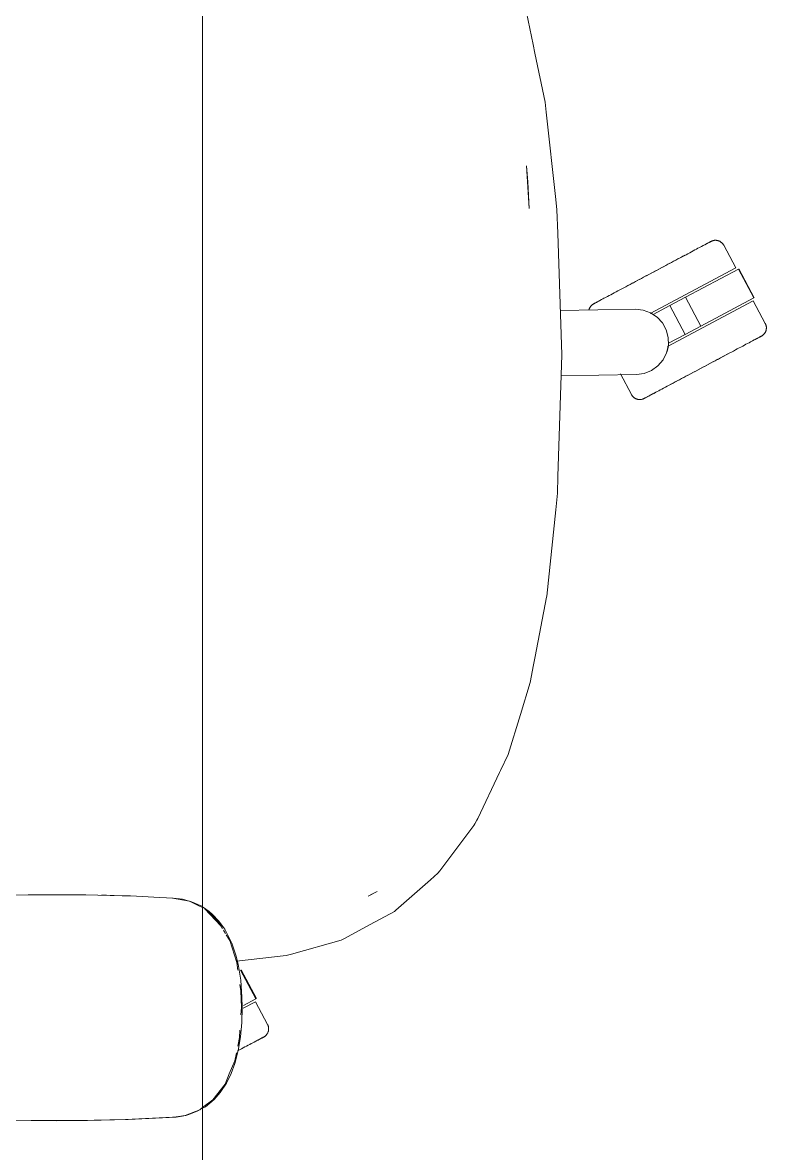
# Model space of a CAD drawing. Header units: millimetres. Extents: x 79795 to 317870, y -36033 to 97293.
# Drawn here: x 185975.7 to 186294.5, y 12484.4 to 12969.3 of the extents above; entities that cross this region are included whole.
import ezdxf

# ---------------------------------------------------------------- set-up
doc = ezdxf.new("R2010")
doc.units = ezdxf.units.MM
doc.header["$MEASUREMENT"] = 0
doc.layers.add('G-IMPT', color=8, linetype='CONTINUOUS', lineweight=9)
doc.layers.add('I-FURN', color=8, linetype='CONTINUOUS', lineweight=9)

msp = doc.modelspace()

# ---------------------------------------------------------------- linework, layer by layer
at = {"layer": 'G-IMPT'}
for p, q in [((186194.56, 12959.84), (186191.69, 12973.66)), ((186195.32, 12956.16), (186194.56, 12959.84)), ((186195.32, 12956.16), (186199.67, 12935.21)), ((186199.67, 12935.21), (186200.16, 12930.8)), ((186204.29, 12893.35), (186200.16, 12930.8)), ((186191.64, 12907.79), (186192.25, 12900.85)), ((186192.89, 12889.51), (186191.64, 12907.79)), ((186192.89, 12889.51), (186192.25, 12900.85)), ((186204.29, 12893.35), (186204.77, 12888.98)), ((186205.09, 12879.04), (186204.77, 12888.98)), ((186205.09, 12879.04), (186206.8, 12826.86)), ((186206.8, 12826.86), (186205.18, 12774.69)), ((186205.18, 12774.69), (186204.96, 12767.43)), ((186204.22, 12760.36), (186204.96, 12767.43)), ((186200.4, 12723.37), (186204.22, 12760.36)), ((186195.45, 12697.53), (186200.31, 12722.91)), ((186200.4, 12723.37), (186200.31, 12722.91)), ((186193.28, 12686.26), (186194.74, 12693.87)), ((186195.45, 12697.53), (186194.74, 12693.87)), ((186189.09, 12672.66), (186193.28, 12686.26)), ((186183.77, 12655.39), (186189.09, 12672.66)), ((186183.77, 12655.39), (186180.58, 12648.62)), ((186170.88, 12628.06), (186180.15, 12647.7)), ((186180.15, 12647.7), (186180.58, 12648.62)), ((186169.06, 12625.01), (186169.52, 12625.78)), ((186169.52, 12625.78), (186170.46, 12627.35)), ((186170.88, 12628.06), (186170.46, 12627.35)), ((186169.06, 12625.01), (186154.49, 12605.51)), ((186150.5, 12601.67), (186135.72, 12588.65)), ((186150.5, 12601.67), (186153.76, 12604.54)), ((186154.49, 12605.51), (186153.76, 12604.54)), ((186127.75, 12596.68), (186123.86, 12594.72)), ((186127.75, 12596.68), (186125.45, 12595.5)), ((185978.05, 12595.26), (185965.74, 12594.97)), ((185978.05, 12595.26), (185983.52, 12595.33)), ((185998.23, 12595.34), (185983.52, 12595.33)), ((186002.74, 12595.29), (185998.23, 12595.34)), ((186002.74, 12595.29), (186018.41, 12594.91)), ((186009.47, 12595.11), (186011.69, 12595.11)), ((186015.01, 12594.97), (186011.69, 12595.11)), ((186018.41, 12594.91), (186021.96, 12594.79)), ((186034.52, 12594.17), (186021.96, 12594.79)), ((186034.52, 12594.17), (186040.18, 12593.89)), ((186047.3, 12592.52), (186039.96, 12593.89)), ((186040.18, 12593.89), (186044.19, 12593.39)), ((186044.19, 12593.39), (186048.14, 12592.32)), ((186051.56, 12590.42), (186047.3, 12592.52)), ((186052.47, 12590.34), (186048.14, 12592.32)), ((186125.45, 12595.5), (186123.86, 12594.72)), ((186051.56, 12590.42), (186052.83, 12589.79)), ((186052.83, 12590.09), (186055.69, 12588.13)), ((186053.8, 12589.31), (186056.21, 12587.08)), ((186060.7, 12581.92), (186053.8, 12589.31)), ((186059.51, 12584.01), (186053.8, 12589.31)), ((186057.01, 12587), (186055.69, 12588.13)), ((186059.29, 12583.54), (186056.21, 12587.08)), ((186057.01, 12587), (186059.88, 12583.95)), ((186124.62, 12582.48), (186135.05, 12588.07)), ((186135.72, 12588.65), (186135.05, 12588.07)), ((186060.7, 12581.92), (186059.42, 12583.39)), ((186061.39, 12580.85), (186059.51, 12584.01)), ((186059.88, 12583.95), (186062.32, 12580.5)), ((186113.38, 12576.47), (186124.62, 12582.48)), ((186062.72, 12578.63), (186061.86, 12580.07)), ((186063.13, 12579.12), (186062.32, 12580.5)), ((186064.47, 12575.71), (186063, 12578.16)), ((186065.33, 12574.49), (186063.13, 12579.12)), ((186067.5, 12566.31), (186064.47, 12575.71)), ((186067.07, 12569.4), (186065.33, 12574.49)), ((186090.92, 12569.87), (186112.27, 12575.88)), ((186112.27, 12575.88), (186113.38, 12576.47)), ((186067.07, 12569.4), (186068.05, 12565.47)), ((186067.38, 12566.82), (186088.66, 12569.23)), ((186090.92, 12569.87), (186088.66, 12569.23)), ((186067.96, 12563.02), (186067.5, 12566.31)), ((186068.05, 12565.47), (186069.17, 12558.71)), ((186069.74, 12551.4), (186069.17, 12558.71)), ((186069.23, 12554.05), (186068.83, 12556.84)), ((186069.23, 12554.05), (186069.46, 12546.89)), ((186069.74, 12551.4), (186069.83, 12546.89)), ((186069.27, 12543.78), (186069.46, 12546.89)), ((186069.83, 12546.89), (186069.65, 12540.55)), ((186069.09, 12534.4), (186069.65, 12540.55)), ((186067.9, 12530.31), (186068.67, 12534.06)), ((186069.09, 12534.4), (186068.09, 12528.47)), ((186068.67, 12534.06), (186068.87, 12537.27)), ((186066.63, 12524.1), (186064.3, 12518.48)), ((186066.63, 12524.1), (186067.34, 12527.57)), ((186066.66, 12522.99), (186068.09, 12528.47)), ((186066.66, 12522.99), (186065.07, 12518.65)), ((186063.09, 12514.58), (186060.43, 12510.53)), ((186062.46, 12514.08), (186064.3, 12518.48)), ((186063.09, 12514.58), (186065.07, 12518.65)), ((186057.25, 12507.3), (186062.46, 12514.08)), ((186060.43, 12510.53), (186057.77, 12507.49)), ((186052.83, 12504.02), (186057.25, 12507.3)), ((186054.03, 12504.42), (186057.77, 12507.49)), ((186019.78, 12498.91), (186041.56, 12500)), ((186019.78, 12498.91), (186039.96, 12499.89)), ((186020.99, 12498.95), (186041.56, 12500)), ((186041.56, 12500), (186039.96, 12499.89)), ((186041.56, 12500), (186043.21, 12500.25)), ((186045.43, 12500.72), (186041.58, 12500.13)), ((186045.61, 12500.7), (186043.21, 12500.25)), ((186045.43, 12500.72), (186051.62, 12503.13)), ((186045.61, 12500.7), (186046.95, 12501.06)), ((186050.59, 12502.46), (186046.95, 12501.06)), ((186050.59, 12502.46), (186052.83, 12503.74)), ((186051.62, 12503.13), (186052.83, 12504.02)), ((186052.83, 12503.74), (186054.03, 12504.42)), ((185979.41, 12498.49), (185970.99, 12498.66)), ((185979.41, 12498.49), (186009.43, 12498.61)), ((185979.41, 12498.49), (185999.59, 12498.45)), ((185979.41, 12498.49), (185990.2, 12498.41)), ((186009.43, 12498.61), (185990.2, 12498.41)), ((185999.59, 12498.45), (186020.99, 12498.95)), ((185999.59, 12498.45), (186019.78, 12498.91)), ((185999.59, 12498.45), (186009.43, 12498.61)), ((185999.59, 12498.49), (186001.63, 12498.47)), ((186001.63, 12498.47), (186003.54, 12498.54)), ((186009.43, 12498.61), (186020.99, 12498.95)), ((186020.99, 12498.95), (186019.78, 12498.91))]:
    msp.add_line(p, q, dxfattribs=at)
at = {"layer": 'I-FURN'}
for p, q in [((186052.83, 13469.09), (186052.83, 12069.09)), ((186052.83, 12069.09), (186052.83, 13469.09)), ((186266.41, 12873.12), (186265.82, 12872.8)), ((186266.1, 12872.95), (186266.66, 12873.25)), ((186266.96, 12873.41), (186266.41, 12873.12)), ((186266.66, 12873.25), (186267.2, 12873.54)), ((186267.48, 12873.68), (186266.96, 12873.41)), ((186267.2, 12873.54), (186267.7, 12873.8)), ((186267.96, 12873.94), (186267.48, 12873.68)), ((186267.7, 12873.8), (186268.17, 12874.05)), ((186268.4, 12874.18), (186267.96, 12873.94)), ((186268.17, 12874.05), (186268.6, 12874.28)), ((186268.81, 12874.39), (186268.4, 12874.18)), ((186268.6, 12874.28), (186268.99, 12874.49)), ((186269.19, 12874.59), (186268.81, 12874.39)), ((186268.99, 12874.49), (186269.35, 12874.68)), ((186269.52, 12874.77), (186269.19, 12874.59)), ((186269.35, 12874.68), (186269.66, 12874.85)), ((186269.82, 12874.93), (186269.52, 12874.77)), ((186269.66, 12874.85), (186269.94, 12875)), ((186270.08, 12875.07), (186269.82, 12874.93)), ((186269.94, 12875), (186270.18, 12875.12)), ((186270.3, 12875.18), (186270.08, 12875.07)), ((186270.18, 12875.12), (186270.38, 12875.23)), ((186270.48, 12875.28), (186270.3, 12875.18)), ((186270.38, 12875.23), (186270.55, 12875.32)), ((186270.62, 12875.35), (186270.48, 12875.28)), ((186270.55, 12875.32), (186270.67, 12875.38)), ((186270.72, 12875.41), (186270.62, 12875.35)), ((186270.67, 12875.38), (186270.75, 12875.42)), ((186270.78, 12875.44), (186270.72, 12875.41)), ((186270.75, 12875.42), (186270.79, 12875.45)), ((186270.8, 12875.45), (186270.78, 12875.44)), ((186270.79, 12875.45), (186270.8, 12875.45)), ((186270.8, 12875.45), (186270.94, 12875.52)), ((186270.94, 12875.52), (186271.09, 12875.59)), ((186271.09, 12875.59), (186271.24, 12875.65)), ((186271.24, 12875.65), (186271.39, 12875.71)), ((186271.39, 12875.71), (186271.54, 12875.75)), ((186271.54, 12875.75), (186271.7, 12875.8)), ((186271.7, 12875.8), (186271.85, 12875.83)), ((186271.85, 12875.83), (186272.01, 12875.86)), ((186272.01, 12875.86), (186272.17, 12875.89)), ((186272.17, 12875.89), (186272.33, 12875.91)), ((186272.33, 12875.91), (186272.49, 12875.92)), ((186272.49, 12875.92), (186272.65, 12875.92)), ((186272.65, 12875.92), (186272.82, 12875.92)), ((186272.82, 12875.92), (186272.98, 12875.91)), ((186272.98, 12875.91), (186273.14, 12875.9)), ((186273.14, 12875.9), (186273.3, 12875.88)), ((186273.3, 12875.88), (186273.46, 12875.85)), ((186273.46, 12875.85), (186273.61, 12875.81)), ((186273.61, 12875.81), (186273.77, 12875.77)), ((186273.77, 12875.77), (186273.92, 12875.73)), ((186273.92, 12875.73), (186274.08, 12875.68)), ((186274.08, 12875.68), (186274.23, 12875.62)), ((186274.23, 12875.62), (186274.37, 12875.55)), ((186274.37, 12875.55), (186274.52, 12875.48)), ((186274.52, 12875.48), (186274.66, 12875.41)), ((186274.66, 12875.41), (186274.8, 12875.32)), ((186274.8, 12875.32), (186274.94, 12875.24)), ((186274.94, 12875.24), (186275.07, 12875.14)), ((186275.07, 12875.14), (186275.2, 12875.05)), ((186275.2, 12875.05), (186275.32, 12874.94)), ((186275.32, 12874.94), (186275.44, 12874.84)), ((186275.44, 12874.84), (186275.56, 12874.72)), ((186275.56, 12874.72), (186275.67, 12874.61)), ((186275.67, 12874.61), (186275.77, 12874.49)), ((186275.77, 12874.49), (186275.88, 12874.36)), ((186275.88, 12874.36), (186275.97, 12874.23)), ((186275.97, 12874.23), (186276.06, 12874.1)), ((186276.06, 12874.1), (186276.15, 12873.96)), ((186276.15, 12873.96), (186276.23, 12873.82)), ((186276.23, 12873.82), (186276.25, 12873.78)), ((186281.4, 12864.1), (186276.25, 12873.78)), ((186256.12, 12867.65), (186257.03, 12868.13)), ((186257.51, 12868.38), (186256.61, 12867.91)), ((186257.03, 12868.13), (186257.91, 12868.6)), ((186258.39, 12868.85), (186257.51, 12868.38)), ((186257.91, 12868.6), (186258.78, 12869.06)), ((186259.24, 12869.31), (186258.39, 12868.85)), ((186258.78, 12869.06), (186259.63, 12869.51)), ((186260.08, 12869.75), (186259.24, 12869.31)), ((186260.89, 12870.18), (186260.08, 12869.75)), ((186261.68, 12870.6), (186260.89, 12870.18)), ((186262.44, 12871.01), (186261.68, 12870.6)), ((186263.17, 12871.4), (186262.44, 12871.01)), ((186263.88, 12871.77), (186263.17, 12871.4)), ((186264.56, 12872.13), (186263.88, 12871.77)), ((186265.21, 12872.48), (186264.56, 12872.13)), ((186265.82, 12872.8), (186265.21, 12872.48)), ((186281.4, 12864.1), (186244.65, 12844.56)), ((186247.94, 12863.3), (186246.94, 12862.76)), ((186247.4, 12863.01), (186248.4, 12863.54)), ((186248.94, 12863.83), (186247.94, 12863.3)), ((186248.4, 12863.54), (186249.4, 12864.07)), ((186249.93, 12864.36), (186248.94, 12863.83)), ((186249.4, 12864.07), (186250.39, 12864.6)), ((186250.92, 12864.88), (186249.93, 12864.36)), ((186250.39, 12864.6), (186251.37, 12865.12)), ((186251.9, 12865.4), (186250.92, 12864.88)), ((186251.37, 12865.12), (186252.35, 12865.64)), ((186252.87, 12865.92), (186251.9, 12865.4)), ((186252.35, 12865.64), (186253.31, 12866.15)), ((186253.83, 12866.43), (186252.87, 12865.92)), ((186253.31, 12866.15), (186254.26, 12866.66)), ((186254.77, 12866.93), (186253.83, 12866.43)), ((186254.26, 12866.66), (186255.2, 12867.16)), ((186255.7, 12867.42), (186254.77, 12866.93)), ((186255.2, 12867.16), (186256.12, 12867.65)), ((186256.61, 12867.91), (186255.7, 12867.42)), ((186259.81, 12851.49), (186282.52, 12863.56)), ((186282.52, 12863.56), (186289.09, 12851.2)), ((186289.27, 12851.29), (186282.69, 12863.65)), ((186238.97, 12858.53), (186238.01, 12858.02)), ((186238.45, 12858.25), (186239.42, 12858.77)), ((186239.95, 12859.05), (186238.97, 12858.53)), ((186239.42, 12858.77), (186240.4, 12859.29)), ((186240.93, 12859.57), (186239.95, 12859.05)), ((186240.4, 12859.29), (186241.39, 12859.81)), ((186241.92, 12860.1), (186240.93, 12859.57)), ((186241.39, 12859.81), (186242.38, 12860.34)), ((186242.92, 12860.63), (186241.92, 12860.1)), ((186242.38, 12860.34), (186243.38, 12860.87)), ((186243.92, 12861.16), (186242.92, 12860.63)), ((186243.38, 12860.87), (186244.38, 12861.41)), ((186244.93, 12861.69), (186243.92, 12861.16)), ((186244.38, 12861.41), (186245.39, 12861.94)), ((186245.93, 12862.23), (186244.93, 12861.69)), ((186245.39, 12861.94), (186246.39, 12862.47)), ((186246.94, 12862.76), (186245.93, 12862.23)), ((186246.39, 12862.47), (186247.4, 12863.01)), ((186230.07, 12853.79), (186229.29, 12853.38)), ((186230.87, 12854.22), (186230.07, 12853.79)), ((186231.69, 12854.66), (186230.87, 12854.22)), ((186232.54, 12855.11), (186231.69, 12854.66)), ((186233.41, 12855.57), (186232.54, 12855.11)), ((186234.29, 12856.04), (186233.41, 12855.57)), ((186235.2, 12856.52), (186234.29, 12856.04)), ((186234.71, 12856.26), (186235.62, 12856.75)), ((186236.12, 12857.01), (186235.2, 12856.52)), ((186235.62, 12856.75), (186236.55, 12857.24)), ((186237.06, 12857.51), (186236.12, 12857.01)), ((186236.55, 12857.24), (186237.5, 12857.74)), ((186238.01, 12858.02), (186237.06, 12857.51)), ((186237.5, 12857.74), (186238.45, 12858.25)), ((186220.49, 12848.7), (186220.52, 12848.72)), ((186220.52, 12848.72), (186220.54, 12848.73)), ((186220.53, 12848.72), (186220.52, 12848.72)), ((186220.57, 12848.74), (186220.53, 12848.72)), ((186220.54, 12848.73), (186220.6, 12848.76)), ((186220.65, 12848.79), (186220.57, 12848.74)), ((186220.6, 12848.76), (186220.7, 12848.81)), ((186220.77, 12848.85), (186220.65, 12848.79)), ((186220.7, 12848.81), (186220.84, 12848.89)), ((186220.94, 12848.94), (186220.77, 12848.85)), ((186220.84, 12848.89), (186221.02, 12848.98)), ((186221.14, 12849.05), (186220.94, 12848.94)), ((186221.02, 12848.98), (186221.24, 12849.1)), ((186221.38, 12849.17), (186221.14, 12849.05)), ((186221.24, 12849.1), (186221.5, 12849.24)), ((186221.66, 12849.32), (186221.38, 12849.17)), ((186221.5, 12849.24), (186221.8, 12849.4)), ((186221.98, 12849.49), (186221.66, 12849.32)), ((186221.8, 12849.4), (186222.13, 12849.58)), ((186222.33, 12849.68), (186221.98, 12849.49)), ((186222.13, 12849.58), (186222.51, 12849.77)), ((186222.72, 12849.89), (186222.33, 12849.68)), ((186222.51, 12849.77), (186222.92, 12849.99)), ((186223.15, 12850.12), (186222.72, 12849.89)), ((186222.92, 12849.99), (186223.36, 12850.23)), ((186223.62, 12850.36), (186223.15, 12850.12)), ((186223.36, 12850.23), (186223.85, 12850.49)), ((186224.12, 12850.63), (186223.62, 12850.36)), ((186223.85, 12850.49), (186224.36, 12850.76)), ((186224.66, 12850.92), (186224.12, 12850.63)), ((186224.36, 12850.76), (186224.91, 12851.05)), ((186225.23, 12851.22), (186224.66, 12850.92)), ((186224.91, 12851.05), (186225.5, 12851.36)), ((186225.83, 12851.54), (186225.23, 12851.22)), ((186226.46, 12851.88), (186225.83, 12851.54)), ((186227.12, 12852.23), (186226.46, 12851.88)), ((186227.82, 12852.6), (186227.12, 12852.23)), ((186228.54, 12852.98), (186227.82, 12852.6)), ((186229.29, 12853.38), (186228.54, 12852.98)), ((186288.91, 12849.97), (186252.19, 12830.45)), ((186253.17, 12847.96), (186259.81, 12851.49)), ((186259.81, 12851.49), (186266.39, 12839.13)), ((186289.09, 12851.2), (186266.39, 12839.13)), ((186294.06, 12840.28), (186288.91, 12849.97)), ((186206.18, 12845.81), (186238.37, 12846.37)), ((186218.49, 12846.08), (186218.53, 12846.24)), ((186218.53, 12846.24), (186218.58, 12846.39)), ((186218.58, 12846.39), (186218.63, 12846.55)), ((186218.63, 12846.55), (186218.69, 12846.7)), ((186218.69, 12846.7), (186218.75, 12846.84)), ((186218.75, 12846.84), (186218.82, 12846.99)), ((186218.82, 12846.99), (186218.9, 12847.13)), ((186218.9, 12847.13), (186218.98, 12847.27)), ((186218.98, 12847.27), (186219.07, 12847.41)), ((186219.07, 12847.41), (186219.16, 12847.54)), ((186219.16, 12847.54), (186219.26, 12847.67)), ((186219.26, 12847.67), (186219.36, 12847.79)), ((186219.36, 12847.79), (186219.47, 12847.91)), ((186219.47, 12847.91), (186219.58, 12848.03)), ((186219.58, 12848.03), (186219.7, 12848.14)), ((186219.7, 12848.14), (186219.82, 12848.24)), ((186219.82, 12848.24), (186219.95, 12848.35)), ((186219.95, 12848.35), (186220.08, 12848.44)), ((186220.08, 12848.44), (186220.21, 12848.53)), ((186220.21, 12848.53), (186220.35, 12848.62)), ((186220.35, 12848.62), (186220.49, 12848.7)), ((186238.37, 12846.37), (186241.72, 12846.03)), ((186241.72, 12846.03), (186244.9, 12844.89)), ((186244.9, 12844.89), (186247.71, 12843.02)), ((186246.03, 12844.16), (186253.17, 12847.96)), ((186253.17, 12847.96), (186259.74, 12835.6)), ((186247.71, 12843.02), (186249.99, 12840.53)), ((186249.99, 12840.53), (186251.61, 12837.57)), ((186266.39, 12839.13), (186259.74, 12835.6)), ((186294.06, 12840.28), (186294.13, 12840.14)), ((186294.13, 12840.14), (186294.2, 12839.99)), ((186294.2, 12839.99), (186294.26, 12839.85)), ((186294.26, 12839.85), (186294.32, 12839.69)), ((186294.32, 12839.69), (186294.36, 12839.54)), ((186294.36, 12839.54), (186294.41, 12839.38)), ((186294.41, 12839.38), (186294.44, 12839.23)), ((186294.44, 12839.23), (186294.47, 12839.07)), ((186294.47, 12839.07), (186294.5, 12838.91)), ((186251.61, 12837.57), (186252.47, 12834.31)), ((186252.47, 12834.31), (186252.53, 12830.94)), ((186259.74, 12835.6), (186252.6, 12831.8)), ((186290.94, 12834.06), (186291.26, 12834.23)), ((186291.41, 12834.31), (186291.12, 12834.16)), ((186291.26, 12834.23), (186291.54, 12834.38)), ((186291.67, 12834.45), (186291.41, 12834.31)), ((186291.54, 12834.38), (186291.78, 12834.51)), ((186291.89, 12834.57), (186291.67, 12834.45)), ((186291.78, 12834.51), (186291.98, 12834.61)), ((186292.07, 12834.66), (186291.89, 12834.57)), ((186291.98, 12834.61), (186292.14, 12834.7)), ((186292.21, 12834.74), (186292.07, 12834.66)), ((186292.14, 12834.7), (186292.26, 12834.77)), ((186292.31, 12834.79), (186292.21, 12834.74)), ((186292.26, 12834.77), (186292.35, 12834.81)), ((186292.37, 12834.82), (186292.31, 12834.79)), ((186292.35, 12834.81), (186292.39, 12834.83)), ((186292.39, 12834.83), (186292.37, 12834.82)), ((186292.43, 12834.85), (186292.39, 12834.83)), ((186292.39, 12834.83), (186292.39, 12834.83)), ((186292.57, 12834.93), (186292.43, 12834.85)), ((186292.71, 12835.02), (186292.57, 12834.93)), ((186292.84, 12835.11), (186292.71, 12835.02)), ((186292.97, 12835.21), (186292.84, 12835.11)), ((186293.1, 12835.31), (186292.97, 12835.21)), ((186293.22, 12835.42), (186293.1, 12835.31)), ((186293.33, 12835.53), (186293.22, 12835.42)), ((186293.45, 12835.64), (186293.33, 12835.53)), ((186293.55, 12835.76), (186293.45, 12835.64)), ((186293.66, 12835.89), (186293.55, 12835.76)), ((186293.75, 12836.01), (186293.66, 12835.89)), ((186293.85, 12836.15), (186293.75, 12836.01)), ((186293.93, 12836.28), (186293.85, 12836.15)), ((186294.02, 12836.42), (186293.93, 12836.28)), ((186294.09, 12836.56), (186294.02, 12836.42)), ((186294.16, 12836.71), (186294.09, 12836.56)), ((186294.23, 12836.86), (186294.16, 12836.71)), ((186294.29, 12837.01), (186294.23, 12836.86)), ((186294.34, 12837.16), (186294.29, 12837.01)), ((186294.38, 12837.31), (186294.34, 12837.16)), ((186294.42, 12837.47), (186294.38, 12837.31)), ((186294.46, 12837.63), (186294.42, 12837.47)), ((186294.49, 12837.79), (186294.46, 12837.63)), ((186294.51, 12837.95), (186294.49, 12837.79)), ((186294.5, 12838.91), (186294.52, 12838.75)), ((186294.52, 12838.11), (186294.51, 12837.95)), ((186294.52, 12838.75), (186294.53, 12838.59)), ((186294.53, 12838.27), (186294.52, 12838.11)), ((186294.53, 12838.59), (186294.53, 12838.43)), ((186294.53, 12838.43), (186294.53, 12838.27)), ((186252.53, 12830.94), (186251.78, 12827.65)), ((186281.23, 12828.9), (186282.05, 12829.33)), ((186282.05, 12829.33), (186282.85, 12829.76)), ((186282.85, 12829.76), (186283.63, 12830.17)), ((186283.63, 12830.17), (186284.38, 12830.57)), ((186284.38, 12830.57), (186285.1, 12830.96)), ((186285.1, 12830.96), (186285.79, 12831.32)), ((186285.79, 12831.32), (186286.46, 12831.68)), ((186286.46, 12831.68), (186287.09, 12832.01)), ((186287.09, 12832.01), (186287.69, 12832.33)), ((186288, 12832.5), (186287.42, 12832.19)), ((186287.69, 12832.33), (186288.26, 12832.64)), ((186288.55, 12832.79), (186288, 12832.5)), ((186288.26, 12832.64), (186288.8, 12832.92)), ((186289.07, 12833.07), (186288.55, 12832.79)), ((186288.8, 12832.92), (186289.3, 12833.19)), ((186289.55, 12833.32), (186289.07, 12833.07)), ((186289.3, 12833.19), (186289.76, 12833.44)), ((186290, 12833.56), (186289.55, 12833.32)), ((186289.76, 12833.44), (186290.19, 12833.66)), ((186290.41, 12833.78), (186290, 12833.56)), ((186290.19, 12833.66), (186290.59, 12833.87)), ((186290.78, 12833.98), (186290.41, 12833.78)), ((186290.59, 12833.87), (186290.94, 12834.06)), ((186291.12, 12834.16), (186290.78, 12833.98)), ((186250.27, 12824.64), (186248.07, 12822.07)), ((186251.78, 12827.65), (186250.27, 12824.64)), ((186271.98, 12823.98), (186272.97, 12824.51)), ((186273.49, 12824.79), (186272.52, 12824.27)), ((186272.97, 12824.51), (186273.94, 12825.02)), ((186274.46, 12825.3), (186273.49, 12824.79)), ((186273.94, 12825.02), (186274.91, 12825.54)), ((186275.42, 12825.81), (186274.46, 12825.3)), ((186274.91, 12825.54), (186275.86, 12826.04)), ((186276.36, 12826.31), (186275.42, 12825.81)), ((186275.86, 12826.04), (186276.79, 12826.54)), ((186277.29, 12826.81), (186276.36, 12826.31)), ((186276.79, 12826.54), (186277.72, 12827.03)), ((186278.21, 12827.29), (186277.29, 12826.81)), ((186277.72, 12827.03), (186278.62, 12827.51)), ((186278.62, 12827.51), (186279.51, 12827.98)), ((186279.51, 12827.98), (186280.38, 12828.45)), ((186280.38, 12828.45), (186281.23, 12828.9)), ((186245.33, 12820.11), (186242.2, 12818.86)), ((186248.07, 12822.07), (186245.33, 12820.11)), ((186262.98, 12819.2), (186263.98, 12819.73)), ((186264.52, 12820.01), (186263.52, 12819.48)), ((186263.98, 12819.73), (186264.98, 12820.26)), ((186265.52, 12820.54), (186264.52, 12820.01)), ((186264.98, 12820.26), (186265.98, 12820.79)), ((186266.52, 12821.08), (186265.52, 12820.54)), ((186265.98, 12820.79), (186266.98, 12821.32)), ((186267.53, 12821.61), (186266.52, 12821.08)), ((186266.98, 12821.32), (186267.99, 12821.86)), ((186268.53, 12822.15), (186267.53, 12821.61)), ((186267.99, 12821.86), (186268.99, 12822.39)), ((186269.54, 12822.68), (186268.53, 12822.15)), ((186268.99, 12822.39), (186270, 12822.93)), ((186270.53, 12823.21), (186269.54, 12822.68)), ((186270, 12822.93), (186270.99, 12823.46)), ((186271.53, 12823.74), (186270.53, 12823.21)), ((186270.99, 12823.46), (186271.98, 12823.98)), ((186272.52, 12824.27), (186271.53, 12823.74)), ((186238.86, 12818.39), (186206.52, 12817.83)), ((186231.97, 12818.61), (186236.67, 12809.77)), ((186242.2, 12818.86), (186238.86, 12818.39)), ((186255, 12814.95), (186254.13, 12814.49)), ((186254.53, 12814.7), (186255.41, 12815.17)), ((186255.89, 12815.42), (186255, 12814.95)), ((186255.41, 12815.17), (186256.3, 12815.65)), ((186256.8, 12815.91), (186255.89, 12815.42)), ((186256.3, 12815.65), (186257.22, 12816.13)), ((186257.72, 12816.4), (186256.8, 12815.91)), ((186257.22, 12816.13), (186258.15, 12816.63)), ((186258.66, 12816.9), (186257.72, 12816.4)), ((186258.15, 12816.63), (186259.09, 12817.13)), ((186259.61, 12817.4), (186258.66, 12816.9)), ((186259.09, 12817.13), (186260.05, 12817.64)), ((186260.57, 12817.91), (186259.61, 12817.4)), ((186260.05, 12817.64), (186261.02, 12818.15)), ((186261.55, 12818.43), (186260.57, 12817.91)), ((186261.02, 12818.15), (186262, 12818.67)), ((186262.53, 12818.95), (186261.55, 12818.43)), ((186262, 12818.67), (186262.98, 12819.2)), ((186263.52, 12819.48), (186262.53, 12818.95)), ((186245.72, 12810.02), (186245.22, 12809.75)), ((186245.44, 12809.87), (186245.96, 12810.14)), ((186246.25, 12810.3), (186245.72, 12810.02)), ((186245.96, 12810.14), (186246.51, 12810.44)), ((186246.82, 12810.6), (186246.25, 12810.3)), ((186246.51, 12810.44), (186247.09, 12810.75)), ((186247.09, 12810.75), (186247.71, 12811.08)), ((186247.71, 12811.08), (186248.36, 12811.42)), ((186248.36, 12811.42), (186249.04, 12811.78)), ((186249.04, 12811.78), (186249.74, 12812.16)), ((186249.74, 12812.16), (186250.48, 12812.55)), ((186250.48, 12812.55), (186251.24, 12812.95)), ((186251.24, 12812.95), (186252.03, 12813.37)), ((186252.03, 12813.37), (186252.84, 12813.8)), ((186252.84, 12813.8), (186253.67, 12814.25)), ((186254.13, 12814.49), (186253.29, 12814.04)), ((186253.67, 12814.25), (186254.53, 12814.7)), ((186236.69, 12809.73), (186236.67, 12809.77)), ((186236.77, 12809.59), (186236.69, 12809.73)), ((186236.85, 12809.45), (186236.77, 12809.59)), ((186236.95, 12809.32), (186236.85, 12809.45)), ((186237.04, 12809.19), (186236.95, 12809.32)), ((186237.14, 12809.07), (186237.04, 12809.19)), ((186237.25, 12808.95), (186237.14, 12809.07)), ((186237.36, 12808.83), (186237.25, 12808.95)), ((186237.48, 12808.72), (186237.36, 12808.83)), ((186237.6, 12808.61), (186237.48, 12808.72)), ((186237.72, 12808.51), (186237.6, 12808.61)), ((186237.85, 12808.41), (186237.72, 12808.51)), ((186237.98, 12808.32), (186237.85, 12808.41)), ((186238.12, 12808.23), (186237.98, 12808.32)), ((186238.25, 12808.15), (186238.12, 12808.23)), ((186238.4, 12808.07), (186238.25, 12808.15)), ((186238.54, 12808), (186238.4, 12808.07)), ((186238.69, 12807.94), (186238.54, 12808)), ((186238.84, 12807.88), (186238.69, 12807.94)), ((186238.99, 12807.82), (186238.84, 12807.88)), ((186239.15, 12807.78), (186238.99, 12807.82)), ((186239.3, 12807.74), (186239.15, 12807.78)), ((186239.46, 12807.7), (186239.3, 12807.74)), ((186239.62, 12807.68), (186239.46, 12807.7)), ((186239.78, 12807.66), (186239.62, 12807.68)), ((186239.94, 12807.64), (186239.78, 12807.66)), ((186240.1, 12807.63), (186239.94, 12807.64)), ((186240.26, 12807.63), (186240.1, 12807.63)), ((186240.42, 12807.64), (186240.26, 12807.63)), ((186240.58, 12807.65), (186240.42, 12807.64)), ((186240.74, 12807.66), (186240.58, 12807.65)), ((186240.9, 12807.69), (186240.74, 12807.66)), ((186241.06, 12807.72), (186240.9, 12807.69)), ((186241.22, 12807.76), (186241.06, 12807.72)), ((186241.37, 12807.8), (186241.22, 12807.76)), ((186241.53, 12807.85), (186241.37, 12807.8)), ((186241.68, 12807.9), (186241.53, 12807.85)), ((186241.83, 12807.96), (186241.68, 12807.9)), ((186241.98, 12808.03), (186241.83, 12807.96)), ((186242.12, 12808.1), (186241.98, 12808.03)), ((186242.17, 12808.13), (186242.12, 12808.11)), ((186242.12, 12808.11), (186242.12, 12808.1)), ((186242.12, 12808.1), (186242.14, 12808.11)), ((186242.14, 12808.11), (186242.2, 12808.15)), ((186242.25, 12808.17), (186242.17, 12808.13)), ((186242.2, 12808.15), (186242.3, 12808.2)), ((186242.37, 12808.24), (186242.25, 12808.17)), ((186242.3, 12808.2), (186242.44, 12808.27)), ((186242.53, 12808.32), (186242.37, 12808.24)), ((186242.44, 12808.27), (186242.62, 12808.37)), ((186242.73, 12808.43), (186242.53, 12808.32)), ((186242.62, 12808.37), (186242.84, 12808.49)), ((186242.97, 12808.56), (186242.73, 12808.43)), ((186242.84, 12808.49), (186243.1, 12808.62)), ((186243.25, 12808.71), (186242.97, 12808.56)), ((186243.1, 12808.62), (186243.4, 12808.78)), ((186243.57, 12808.87), (186243.25, 12808.71)), ((186243.4, 12808.78), (186243.73, 12808.96)), ((186243.93, 12809.06), (186243.57, 12808.88)), ((186243.73, 12808.96), (186244.1, 12809.16)), ((186244.32, 12809.27), (186243.93, 12809.06)), ((186244.1, 12809.16), (186244.51, 12809.38)), ((186244.75, 12809.5), (186244.32, 12809.27)), ((186244.51, 12809.38), (186244.96, 12809.61)), ((186245.22, 12809.75), (186244.75, 12809.5)), ((186244.96, 12809.61), (186245.44, 12809.87)), ((186069.07, 12562.97), (186069.16, 12563.02)), ((186069.16, 12563.02), (186075.74, 12550.66)), ((186075.91, 12550.75), (186069.33, 12563.11)), ((186075.55, 12549.43), (186070.3, 12546.63)), ((186075.74, 12550.66), (186070.44, 12547.84)), ((186080.7, 12539.74), (186075.55, 12549.43)), ((186080.7, 12539.74), (186080.77, 12539.6)), ((186080.77, 12539.6), (186080.84, 12539.45)), ((186080.84, 12539.45), (186080.9, 12539.3)), ((186080.9, 12539.3), (186080.96, 12539.15)), ((186080.96, 12539.15), (186081.01, 12538.99)), ((186081.01, 12538.99), (186081.05, 12538.84)), ((186081.05, 12538.84), (186081.09, 12538.68)), ((186081.09, 12538.68), (186081.12, 12538.52)), ((186081.12, 12538.52), (186081.14, 12538.36)), ((186077.76, 12533.61), (186077.42, 12533.43)), ((186077.58, 12533.52), (186077.9, 12533.69)), ((186078.06, 12533.77), (186077.76, 12533.61)), ((186077.9, 12533.69), (186078.18, 12533.83)), ((186078.31, 12533.91), (186078.06, 12533.77)), ((186078.18, 12533.83), (186078.42, 12533.96)), ((186078.53, 12534.02), (186078.31, 12533.91)), ((186078.42, 12533.96), (186078.62, 12534.07)), ((186078.71, 12534.12), (186078.53, 12534.02)), ((186078.62, 12534.07), (186078.78, 12534.16)), ((186078.85, 12534.19), (186078.71, 12534.12)), ((186078.78, 12534.16), (186078.91, 12534.22)), ((186078.95, 12534.25), (186078.85, 12534.19)), ((186078.91, 12534.22), (186078.99, 12534.26)), ((186079.01, 12534.28), (186078.95, 12534.25)), ((186078.99, 12534.26), (186079.03, 12534.29)), ((186079.03, 12534.29), (186079.01, 12534.28)), ((186079.07, 12534.31), (186079.03, 12534.29)), ((186079.03, 12534.29), (186079.03, 12534.29)), ((186079.21, 12534.39), (186079.07, 12534.31)), ((186079.35, 12534.48), (186079.21, 12534.39)), ((186079.48, 12534.57), (186079.35, 12534.48)), ((186079.61, 12534.66), (186079.48, 12534.57)), ((186079.74, 12534.76), (186079.61, 12534.66)), ((186079.86, 12534.87), (186079.74, 12534.76)), ((186079.98, 12534.98), (186079.86, 12534.87)), ((186080.09, 12535.1), (186079.98, 12534.98)), ((186080.2, 12535.22), (186080.09, 12535.1)), ((186080.3, 12535.34), (186080.2, 12535.22)), ((186080.4, 12535.47), (186080.3, 12535.34)), ((186080.49, 12535.6), (186080.4, 12535.47)), ((186080.58, 12535.74), (186080.49, 12535.6)), ((186080.66, 12535.88), (186080.58, 12535.74)), ((186080.73, 12536.02), (186080.66, 12535.88)), ((186080.8, 12536.16), (186080.73, 12536.02)), ((186080.87, 12536.31), (186080.8, 12536.16)), ((186080.93, 12536.46), (186080.87, 12536.31)), ((186080.98, 12536.61), (186080.93, 12536.46)), ((186081.03, 12536.77), (186080.98, 12536.61)), ((186081.07, 12536.92), (186081.03, 12536.77)), ((186081.1, 12537.08), (186081.07, 12536.92)), ((186081.13, 12537.24), (186081.1, 12537.08)), ((186081.15, 12537.4), (186081.13, 12537.24)), ((186081.14, 12538.36), (186081.16, 12538.2)), ((186081.16, 12537.56), (186081.15, 12537.4)), ((186081.16, 12538.2), (186081.17, 12538.04)), ((186081.17, 12537.72), (186081.16, 12537.56)), ((186081.17, 12538.04), (186081.17, 12537.88)), ((186081.17, 12537.88), (186081.17, 12537.72)), ((186067.87, 12528.35), (186068.69, 12528.79)), ((186068.69, 12528.79), (186069.49, 12529.21)), ((186069.49, 12529.21), (186070.27, 12529.63)), ((186070.27, 12529.63), (186071.02, 12530.03)), ((186071.02, 12530.03), (186071.74, 12530.41)), ((186071.74, 12530.41), (186072.43, 12530.78)), ((186072.43, 12530.78), (186073.1, 12531.13)), ((186073.1, 12531.13), (186073.73, 12531.47)), ((186073.73, 12531.47), (186074.33, 12531.79)), ((186074.64, 12531.95), (186074.06, 12531.64)), ((186074.33, 12531.79), (186074.9, 12532.09)), ((186075.2, 12532.25), (186074.64, 12531.95)), ((186074.9, 12532.09), (186075.44, 12532.38)), ((186075.71, 12532.52), (186075.2, 12532.25)), ((186075.44, 12532.38), (186075.94, 12532.64)), ((186076.19, 12532.78), (186075.71, 12532.52)), ((186075.94, 12532.64), (186076.4, 12532.89)), ((186076.64, 12533.02), (186076.19, 12532.78)), ((186076.4, 12532.89), (186076.83, 12533.12)), ((186077.05, 12533.23), (186076.64, 12533.02)), ((186076.83, 12533.12), (186077.23, 12533.33)), ((186077.42, 12533.43), (186077.05, 12533.23)), ((186077.23, 12533.33), (186077.58, 12533.52))]:
    msp.add_line(p, q, dxfattribs=at)
msp.add_arc((186238.8, 12832.39), 13.81, 342.664, 347.6527, dxfattribs=at)
msp.add_open_spline([(186252.41, 12830.03), (186252.33, 12829.59), (186252.23, 12829.17), (186252.12, 12828.75)], degree=3, dxfattribs=at)

doc.saveas('drawing.dxf')
